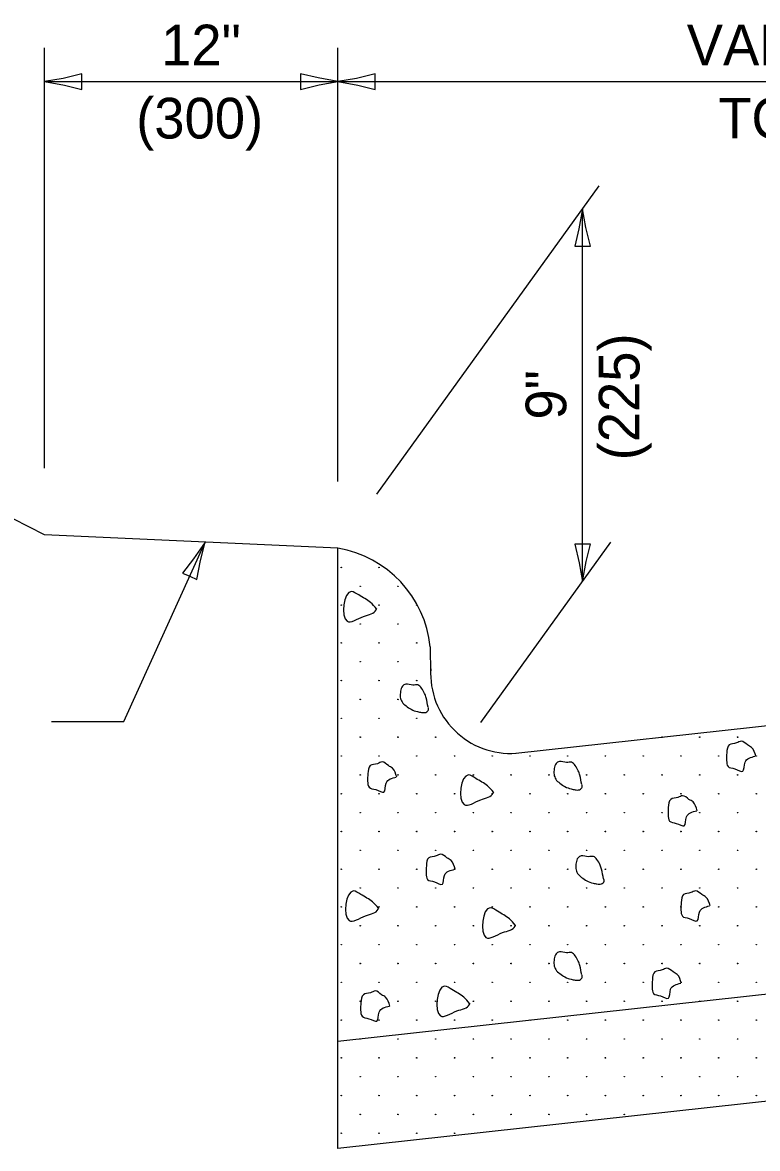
# Model space of a CAD drawing. Extents: x 2261685 to 2262315, y -3123689 to -3123289.
# Drawn here: x 2262066.5 to 2262121.6, y -3123559 to -3123474.6 of the extents above; entities that cross this region are included whole.
import ezdxf

# ---------------------------------------------------------------- set-up
doc = ezdxf.new("R2010")
doc.units = 0
for name, color, linetype in [('RD_Pr_Roadway_Dimensions', 7, 'Continuous'), ('RD_Pr_Roadway_Items', 7, 'Continuous'), ('RD_Pr_Roadway_Notes', 7, 'Continuous')]:
    doc.layers.add(name, color=color, linetype=linetype)

msp = doc.modelspace()

# ---------------------------------------------------------------- linework, layer by layer
at = {"layer": 'RD_Pr_Roadway_Dimensions'}
for p, q in [((2262068.117, -3123507.99), (2262068.117, -3123476.473)), ((2262090.114, -3123508.992), (2262090.114, -3123476.473)), ((2262068.117, -3123478.996), (2262090.114, -3123478.996)), ((2262090.114, -3123478.996), (2262181.124, -3123478.996)), ((2262093.037, -3123509.934), (2262109.702, -3123486.798)), ((2262108.448, -3123516.483), (2262108.448, -3123488.538)), ((2262100.835, -3123527.056), (2262110.57, -3123513.534))]:
    msp.add_line(p, q, dxfattribs=at)
for points in [[(2262070.915, -3123479.581), (2262070.917, -3123478.996), (2262070.917, -3123478.41), (2262069.516, -3123478.753), (2262068.117, -3123478.996), (2262069.61, -3123479.267)], [(2262087.316, -3123478.41), (2262087.315, -3123478.996), (2262087.315, -3123479.581), (2262088.715, -3123479.238), (2262090.114, -3123478.996), (2262088.622, -3123478.724)], [(2262092.913, -3123479.581), (2262092.914, -3123478.996), (2262092.914, -3123478.41), (2262091.514, -3123478.753), (2262090.114, -3123478.996), (2262091.607, -3123479.267)], [(2262107.862, -3123491.337), (2262108.448, -3123491.338), (2262109.033, -3123491.338), (2262108.69, -3123489.938), (2262108.448, -3123488.538), (2262108.176, -3123490.031)], [(2262109.033, -3123513.684), (2262108.448, -3123513.683), (2262107.862, -3123513.683), (2262108.206, -3123515.083), (2262108.448, -3123516.483), (2262108.719, -3123514.99)]]:
    msp.add_lwpolyline(points, close=True, dxfattribs=at)
at = {"layer": 'RD_Pr_Roadway_Items'}
for p, q in [((2262068.117, -3123512.988), (2262027.751, -3123492.469)), ((2262090.114, -3123513.99), (2262068.117, -3123512.988)), ((2262090.114, -3123550.947), (2262090.114, -3123513.99)), ((2262103.46, -3123529.358), (2262181.124, -3123520.821)), ((2262097.021, -3123521.383), (2262097.063, -3123523.369)), ((2262090.114, -3123550.947), (2262180.494, -3123541.017)), ((2262181.124, -3123548.991), (2262090.114, -3123558.994)), ((2262090.114, -3123558.994), (2262090.114, -3123550.947))]:
    msp.add_line(p, q, dxfattribs=at)
for centre in [(2262090.366, -3123515.423), (2262093.195, -3123515.423), (2262091.781, -3123516.838), (2262094.609, -3123516.838), (2262090.366, -3123518.252), (2262093.195, -3123518.252), (2262096.024, -3123518.252), (2262091.781, -3123519.666), (2262094.609, -3123519.666), (2262090.366, -3123521.081), (2262093.195, -3123521.081), (2262096.024, -3123521.081), (2262091.781, -3123522.495), (2262094.609, -3123522.495), (2262090.366, -3123523.909), (2262093.195, -3123523.909), (2262096.024, -3123523.909), (2262091.781, -3123525.324), (2262094.609, -3123525.324), (2262090.366, -3123526.738), (2262093.195, -3123526.738), (2262096.024, -3123526.738), (2262091.781, -3123528.152), (2262094.609, -3123528.152), (2262097.438, -3123528.152), (2262114.41, -3123528.152), (2262117.238, -3123528.152), (2262120.067, -3123528.152), (2262090.366, -3123529.567), (2262093.195, -3123529.567), (2262096.024, -3123529.567), (2262098.852, -3123529.567), (2262101.681, -3123529.567), (2262104.509, -3123529.567), (2262107.338, -3123529.567), (2262110.167, -3123529.567), (2262112.995, -3123529.567), (2262115.824, -3123529.567), (2262118.653, -3123529.567), (2262121.481, -3123529.567), (2262091.781, -3123530.981), (2262094.609, -3123530.981), (2262097.438, -3123530.981), (2262100.267, -3123530.981), (2262103.095, -3123530.981), (2262105.924, -3123530.981), (2262108.752, -3123530.981), (2262111.581, -3123530.981), (2262114.41, -3123530.981), (2262117.238, -3123530.981), (2262120.067, -3123530.981), (2262090.366, -3123532.395), (2262093.195, -3123532.395), (2262096.024, -3123532.395), (2262098.852, -3123532.395), (2262101.681, -3123532.395), (2262104.509, -3123532.395), (2262107.338, -3123532.395), (2262110.167, -3123532.395), (2262112.995, -3123532.395), (2262115.824, -3123532.395), (2262118.653, -3123532.395), (2262121.481, -3123532.395), (2262091.781, -3123533.81), (2262094.609, -3123533.81), (2262097.438, -3123533.81), (2262100.267, -3123533.81), (2262103.095, -3123533.81), (2262105.924, -3123533.81), (2262108.752, -3123533.81), (2262111.581, -3123533.81), (2262114.41, -3123533.81), (2262117.238, -3123533.81), (2262120.067, -3123533.81), (2262090.366, -3123535.224), (2262093.195, -3123535.224), (2262096.024, -3123535.224), (2262098.852, -3123535.224), (2262101.681, -3123535.224), (2262104.509, -3123535.224), (2262107.338, -3123535.224), (2262110.167, -3123535.224), (2262112.995, -3123535.224), (2262115.824, -3123535.224), (2262118.653, -3123535.224), (2262121.481, -3123535.224), (2262091.781, -3123536.638), (2262094.609, -3123536.638), (2262097.438, -3123536.638), (2262100.267, -3123536.638), (2262103.095, -3123536.638), (2262105.924, -3123536.638), (2262108.752, -3123536.638), (2262111.581, -3123536.638), (2262114.41, -3123536.638), (2262117.238, -3123536.638), (2262120.067, -3123536.638), (2262090.366, -3123538.053), (2262093.195, -3123538.053), (2262096.024, -3123538.053), (2262098.852, -3123538.053), (2262101.681, -3123538.053), (2262104.509, -3123538.053), (2262107.338, -3123538.053), (2262110.167, -3123538.053), (2262112.995, -3123538.053), (2262115.824, -3123538.053), (2262118.653, -3123538.053), (2262121.481, -3123538.053), (2262091.781, -3123539.467), (2262094.609, -3123539.467), (2262097.438, -3123539.467), (2262100.267, -3123539.467), (2262103.095, -3123539.467), (2262105.924, -3123539.467), (2262108.752, -3123539.467), (2262111.581, -3123539.467), (2262114.41, -3123539.467), (2262117.238, -3123539.467), (2262120.067, -3123539.467), (2262090.366, -3123540.881), (2262093.195, -3123540.881), (2262096.024, -3123540.881), (2262098.852, -3123540.881), (2262101.681, -3123540.881), (2262104.509, -3123540.881), (2262107.338, -3123540.881), (2262110.167, -3123540.881), (2262112.995, -3123540.881), (2262115.824, -3123540.881), (2262118.653, -3123540.881), (2262121.481, -3123540.881), (2262091.781, -3123542.296), (2262094.609, -3123542.296), (2262097.438, -3123542.296), (2262100.267, -3123542.296), (2262103.095, -3123542.296), (2262105.924, -3123542.296), (2262108.752, -3123542.296), (2262111.581, -3123542.296), (2262114.41, -3123542.296), (2262117.238, -3123542.296), (2262120.067, -3123542.296), (2262090.366, -3123543.71), (2262093.195, -3123543.71), (2262096.024, -3123543.71), (2262098.852, -3123543.71), (2262101.681, -3123543.71), (2262104.509, -3123543.71), (2262107.338, -3123543.71), (2262110.167, -3123543.71), (2262112.995, -3123543.71), (2262115.824, -3123543.71), (2262118.653, -3123543.71), (2262121.481, -3123543.71), (2262091.781, -3123545.124), (2262094.609, -3123545.124), (2262097.438, -3123545.124), (2262100.267, -3123545.124), (2262103.095, -3123545.124), (2262105.924, -3123545.124), (2262108.752, -3123545.124), (2262111.581, -3123545.124), (2262114.41, -3123545.124), (2262117.238, -3123545.124), (2262120.067, -3123545.124), (2262090.366, -3123546.539), (2262093.195, -3123546.539), (2262096.024, -3123546.539), (2262098.852, -3123546.539), (2262101.681, -3123546.539), (2262104.509, -3123546.539), (2262107.338, -3123546.539), (2262110.167, -3123546.539), (2262112.995, -3123546.539), (2262115.824, -3123546.539), (2262118.653, -3123546.539), (2262121.481, -3123546.539), (2262091.781, -3123547.953), (2262094.609, -3123547.953), (2262097.438, -3123547.953), (2262100.267, -3123547.953), (2262103.095, -3123547.953), (2262105.924, -3123547.953), (2262108.752, -3123547.953), (2262111.581, -3123547.953), (2262114.41, -3123547.953), (2262117.238, -3123547.953), (2262120.067, -3123547.953), (2262090.366, -3123549.367), (2262093.195, -3123549.367), (2262096.024, -3123549.367), (2262098.852, -3123549.367), (2262101.681, -3123549.367), (2262104.509, -3123549.367), (2262107.338, -3123549.367), (2262110.167, -3123549.367), (2262112.995, -3123549.367), (2262115.824, -3123549.367), (2262118.653, -3123549.367), (2262121.481, -3123549.367), (2262091.781, -3123550.782), (2262094.609, -3123550.782), (2262097.438, -3123550.782), (2262100.267, -3123550.782), (2262103.095, -3123550.782), (2262105.924, -3123550.782), (2262108.752, -3123550.782), (2262111.581, -3123550.782), (2262114.41, -3123550.782), (2262117.238, -3123550.782), (2262120.067, -3123550.782), (2262090.366, -3123552.196), (2262093.195, -3123552.196), (2262096.024, -3123552.196), (2262098.852, -3123552.196), (2262101.681, -3123552.196), (2262104.509, -3123552.196), (2262107.338, -3123552.196), (2262110.167, -3123552.196), (2262112.995, -3123552.196), (2262115.824, -3123552.196), (2262118.653, -3123552.196), (2262121.481, -3123552.196), (2262091.781, -3123553.61), (2262094.609, -3123553.61), (2262097.438, -3123553.61), (2262100.267, -3123553.61), (2262103.095, -3123553.61), (2262105.924, -3123553.61), (2262108.752, -3123553.61), (2262111.581, -3123553.61), (2262114.41, -3123553.61), (2262117.238, -3123553.61), (2262120.067, -3123553.61), (2262090.366, -3123555.025), (2262093.195, -3123555.025), (2262096.024, -3123555.025), (2262098.852, -3123555.025), (2262101.681, -3123555.025), (2262104.509, -3123555.025), (2262107.338, -3123555.025), (2262110.167, -3123555.025), (2262112.995, -3123555.025), (2262115.824, -3123555.025), (2262118.653, -3123555.025), (2262121.481, -3123555.025), (2262091.781, -3123556.439), (2262094.609, -3123556.439), (2262097.438, -3123556.439), (2262100.267, -3123556.439), (2262103.095, -3123556.439), (2262105.924, -3123556.439), (2262108.752, -3123556.439), (2262111.581, -3123556.439), (2262090.366, -3123557.853), (2262093.195, -3123557.853), (2262096.024, -3123557.853), (2262098.852, -3123557.853)]:
    msp.add_circle(centre, 0.02, dxfattribs=at)
for centre, radius, start, end in [((2262088.767, -3123522.174), 8.293, 5.48309, 80.63883), ((2262103.063, -3123523.372), 6, 176.71536, 273.80391)]:
    msp.add_arc(centre, radius, start, end, dxfattribs=at)
for points in [[(2262093.001, -3123518.527), (2262092.551, -3123518.053), (2262091.669, -3123517.489), (2262091.129, -3123517.231), (2262090.799, -3123519.457), (2262092.041, -3123519.097), (2262092.983, -3123518.599), (2262093.025, -3123518.509)], [(2262096.865, -3123525.907), (2262096.721, -3123525.199), (2262096.607, -3123524.875), (2262096.373, -3123524.467), (2262096.103, -3123524.239), (2262095.737, -3123524.251), (2262095.191, -3123524.179), (2262094.951, -3123524.323), (2262094.807, -3123524.707), (2262094.789, -3123525.151), (2262094.921, -3123525.511), (2262095.221, -3123525.805), (2262095.605, -3123526.063), (2262096.079, -3123526.237), (2262096.373, -3123526.291), (2262096.703, -3123526.291), (2262096.901, -3123526.093), (2262096.889, -3123525.931)], [(2262121.431, -3123529.58), (2262121.119, -3123528.926), (2262120.813, -3123528.728), (2262120.333, -3123528.452), (2262119.991, -3123528.584), (2262119.445, -3123528.728), (2262119.259, -3123529.328), (2262119.247, -3123529.892), (2262119.355, -3123530.348), (2262119.859, -3123530.528), (2262120.459, -3123530.708), (2262120.627, -3123530.036), (2262121.395, -3123529.58)], [(2262094.519, -3123531.14), (2262094.207, -3123530.486), (2262093.901, -3123530.288), (2262093.421, -3123530.012), (2262093.079, -3123530.144), (2262092.533, -3123530.288), (2262092.353, -3123530.888), (2262092.335, -3123531.452), (2262092.449, -3123531.908), (2262092.953, -3123532.088), (2262093.553, -3123532.268), (2262093.721, -3123531.596), (2262094.489, -3123531.14)], [(2262108.386, -3123531.71), (2262108.242, -3123530.996), (2262108.128, -3123530.678), (2262107.9, -3123530.27), (2262107.624, -3123530.036), (2262107.258, -3123530.054), (2262106.712, -3123529.982), (2262106.472, -3123530.126), (2262106.328, -3123530.51), (2262106.316, -3123530.948), (2262106.442, -3123531.308), (2262106.748, -3123531.602), (2262107.132, -3123531.86), (2262107.6, -3123532.034), (2262107.9, -3123532.094), (2262108.224, -3123532.094), (2262108.428, -3123531.89), (2262108.41, -3123531.734)], [(2262101.773, -3123532.28), (2262101.323, -3123531.806), (2262100.441, -3123531.242), (2262099.901, -3123530.984), (2262099.571, -3123533.21), (2262100.813, -3123532.85), (2262101.755, -3123532.352), (2262101.797, -3123532.262)], [(2262117.045, -3123533.672), (2262116.733, -3123533.012), (2262116.427, -3123532.814), (2262115.947, -3123532.544), (2262115.604, -3123532.67), (2262115.058, -3123532.814), (2262114.872, -3123533.414), (2262114.86, -3123533.984), (2262114.968, -3123534.44), (2262115.472, -3123534.614), (2262116.073, -3123534.8), (2262116.241, -3123534.128), (2262117.009, -3123533.672)], [(2262098.905, -3123538.058), (2262098.593, -3123537.398), (2262098.287, -3123537.2), (2262097.807, -3123536.93), (2262097.465, -3123537.056), (2262096.919, -3123537.2), (2262096.739, -3123537.8), (2262096.721, -3123538.37), (2262096.835, -3123538.826), (2262097.339, -3123539), (2262097.939, -3123539.186), (2262098.107, -3123538.514), (2262098.875, -3123538.058)], [(2262110.018, -3123538.772), (2262109.874, -3123538.058), (2262109.766, -3123537.74), (2262109.532, -3123537.332), (2262109.262, -3123537.098), (2262108.89, -3123537.116), (2262108.35, -3123537.044), (2262108.11, -3123537.188), (2262107.966, -3123537.572), (2262107.948, -3123538.01), (2262108.074, -3123538.37), (2262108.38, -3123538.664), (2262108.764, -3123538.922), (2262109.238, -3123539.096), (2262109.532, -3123539.156), (2262109.862, -3123539.156), (2262110.06, -3123538.952), (2262110.042, -3123538.796)], [(2262093.151, -3123540.981), (2262092.701, -3123540.507), (2262091.819, -3123539.937), (2262091.279, -3123539.685), (2262090.949, -3123541.905), (2262092.191, -3123541.545), (2262093.133, -3123541.053), (2262093.175, -3123540.963)], [(2262118.011, -3123540.807), (2262117.699, -3123540.153), (2262117.393, -3123539.949), (2262116.913, -3123539.679), (2262116.571, -3123539.805), (2262116.025, -3123539.949), (2262115.839, -3123540.549), (2262115.827, -3123541.119), (2262115.935, -3123541.575), (2262116.439, -3123541.749), (2262117.039, -3123541.935), (2262117.207, -3123541.263), (2262117.975, -3123540.807)], [(2262103.406, -3123542.241), (2262102.961, -3123541.773), (2262102.079, -3123541.203), (2262101.533, -3123540.945), (2262101.209, -3123543.171), (2262102.445, -3123542.811), (2262103.394, -3123542.313), (2262103.43, -3123542.229)], [(2262108.386, -3123545.979), (2262108.242, -3123545.271), (2262108.128, -3123544.947), (2262107.9, -3123544.539), (2262107.624, -3123544.311), (2262107.258, -3123544.323), (2262106.712, -3123544.251), (2262106.472, -3123544.395), (2262106.328, -3123544.779), (2262106.316, -3123545.223), (2262106.442, -3123545.583), (2262106.748, -3123545.877), (2262107.132, -3123546.135), (2262107.6, -3123546.309), (2262107.9, -3123546.363), (2262108.224, -3123546.363), (2262108.428, -3123546.165), (2262108.41, -3123546.003)], [(2262115.857, -3123546.603), (2262115.544, -3123545.949), (2262115.238, -3123545.751), (2262114.758, -3123545.475), (2262114.416, -3123545.607), (2262113.87, -3123545.751), (2262113.684, -3123546.351), (2262113.672, -3123546.915), (2262113.78, -3123547.371), (2262114.284, -3123547.551), (2262114.884, -3123547.731), (2262115.052, -3123547.059), (2262115.821, -3123546.603)], [(2262099.985, -3123548.115), (2262099.541, -3123547.641), (2262098.659, -3123547.077), (2262098.113, -3123546.819), (2262097.789, -3123549.045), (2262099.025, -3123548.685), (2262099.973, -3123548.187), (2262100.009, -3123548.097)], [(2262093.997, -3123548.313), (2262093.685, -3123547.659), (2262093.385, -3123547.461), (2262092.905, -3123547.185), (2262092.557, -3123547.317), (2262092.017, -3123547.461), (2262091.831, -3123548.061), (2262091.813, -3123548.625), (2262091.927, -3123549.081), (2262092.431, -3123549.261), (2262093.031, -3123549.441), (2262093.199, -3123548.769), (2262093.967, -3123548.313)]]:
    msp.add_spline(points, degree=3, dxfattribs=at)
at = {"layer": 'RD_Pr_Roadway_Notes'}
for p, q in [((2262074.069, -3123526.982), (2262080.16, -3123513.54)), ((2262068.645, -3123526.982), (2262074.069, -3123526.982))]:
    msp.add_line(p, q, dxfattribs=at)
msp.add_lwpolyline([(2262078.471, -3123515.848), (2262079.004, -3123516.091), (2262079.537, -3123516.332), (2262079.803, -3123514.915), (2262080.16, -3123513.54), (2262079.296, -3123514.788)], close=True, dxfattribs=at)

# ---------------------------------------------------------------- texts
at = {"layer": 'RD_Pr_Roadway_Dimensions'}
for s, p in [('12"', (2262076.859, -3123477.774)), ('VARIES: 31" (775)', (2262116.261, -3123477.774)), ('(300)', (2262074.991, -3123483.261)), ('TO 87.5" (2190)', (2262118.629, -3123483.261))]:
    msp.add_text(s, height=3.048, dxfattribs=at).set_placement(p)
for s, p in [('(225)', (2262112.715, -3123507.391)), ('9"', (2262107.229, -3123504.34))]:
    msp.add_text(s, height=3.048, rotation=90, dxfattribs=at).set_placement(p)

doc.saveas('drawing.dxf')
